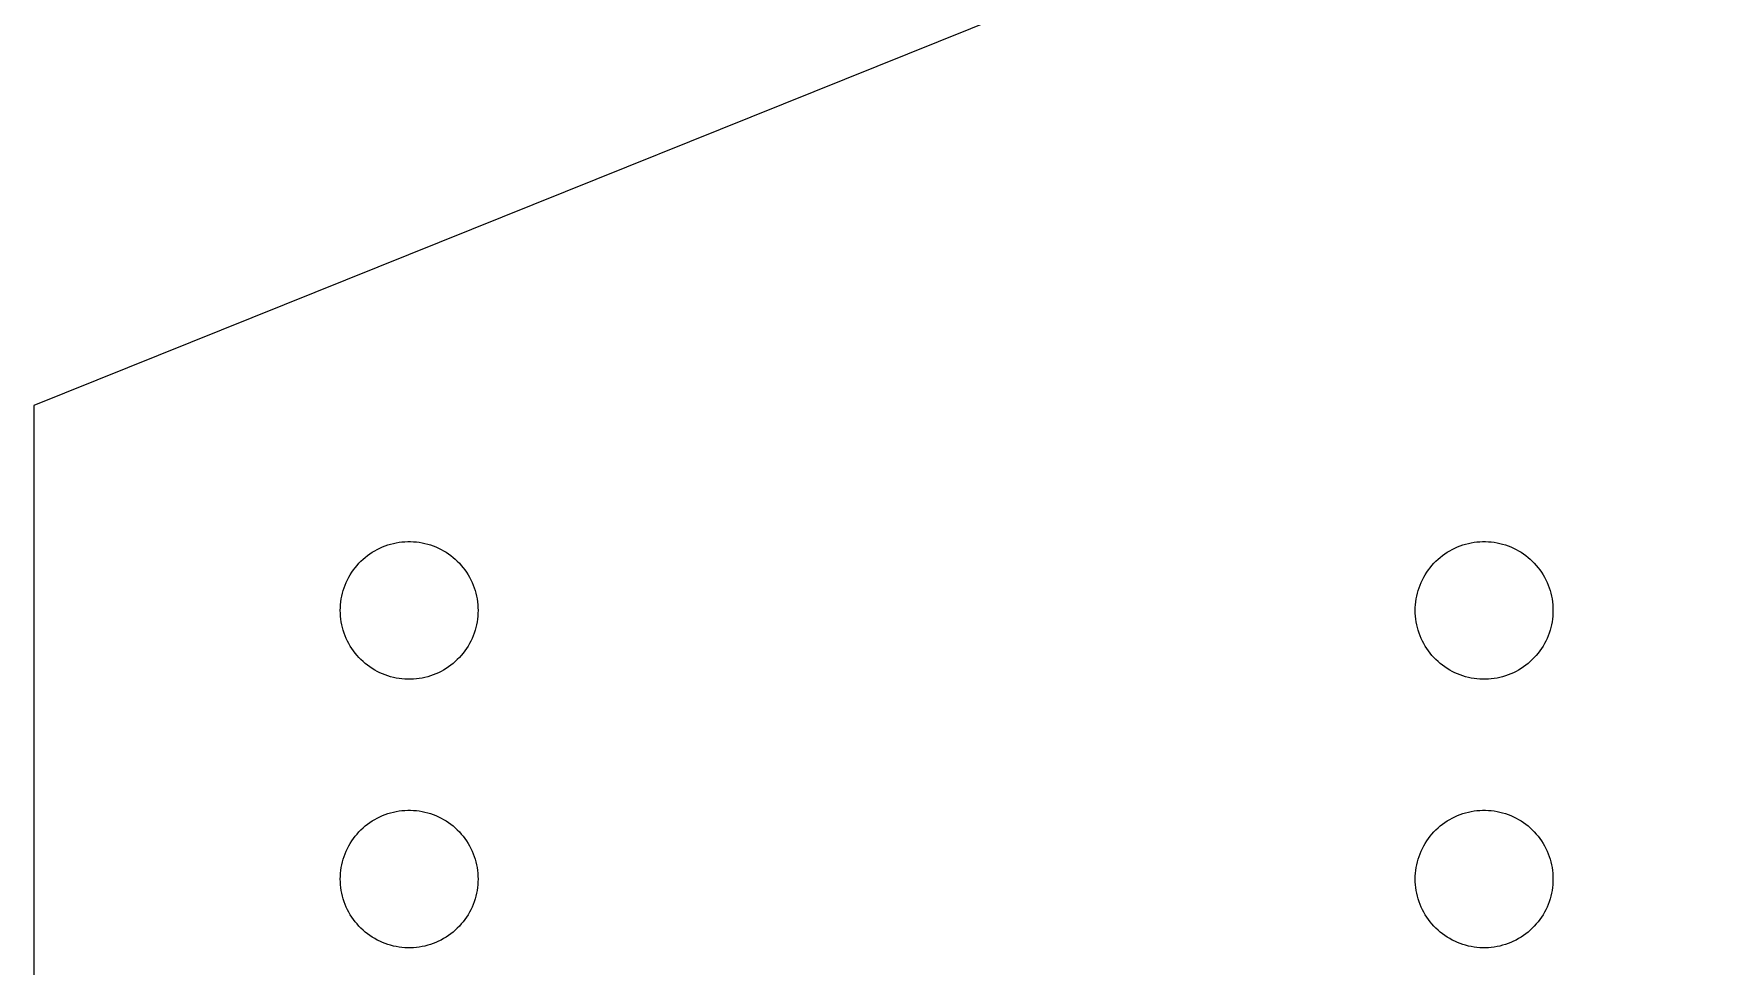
# Model space of a CAD drawing. Extents: x 110 to 524, y 98 to 323.
# Drawn here: x 110.1 to 160.3, y 232 to 259.8 of the extents above; entities that cross this region are included whole.
import ezdxf

# ---------------------------------------------------------------- set-up
doc = ezdxf.new("R2010")
doc.units = 0

msp = doc.modelspace()

# ---------------------------------------------------------------- linework, layer by layer
at = {"color": 7}
for points in [[(273.568371, 314.485326), (110.066388, 248.691207)], [(110.066388, 248.691207), (110.066388, 172.491303)], [(120.071594, 244.274523), (120.14356, 244.321883)], [(120.14356, 244.321883), (120.216585, 244.366333)], [(120.216585, 244.366333), (120.291462, 244.407873)], [(120.291462, 244.407873), (120.368456, 244.445708)], [(120.368456, 244.445708), (120.447566, 244.481162)], [(120.447566, 244.481162), (120.52747, 244.512383)], [(120.52747, 244.512383), (120.608433, 244.540693)], [(120.608433, 244.540693), (120.690454, 244.565564)], [(120.690454, 244.565564), (120.773533, 244.586995)], [(120.773533, 244.586995), (120.857405, 244.604723)], [(120.857405, 244.604723), (120.942601, 244.61901)], [(120.942601, 244.61901), (121.027532, 244.629858)], [(121.027532, 244.629858), (121.112463, 244.637002)], [(121.112463, 244.637002), (121.198453, 244.640706)], [(121.198453, 244.640706), (121.284442, 244.640706)], [(121.284442, 244.640706), (121.370432, 244.637002)], [(121.370432, 244.637002), (121.455363, 244.629858)], [(121.455363, 244.629858), (121.541352, 244.61901)], [(121.541352, 244.61901), (121.62549, 244.604723)], [(121.62549, 244.604723), (121.709363, 244.586995)], [(121.709363, 244.586995), (121.792442, 244.565564)], [(121.792442, 244.565564), (121.875521, 244.540693)], [(121.875521, 244.540693), (121.956483, 244.512383)], [(121.956483, 244.512383), (122.035594, 244.481162)], [(122.035594, 244.481162), (122.114439, 244.445708)], [(122.114439, 244.445708), (122.191433, 244.407873)], [(122.191433, 244.407873), (122.266574, 244.366333)], [(122.266574, 244.366333), (122.340393, 244.321883)], [(122.340393, 244.321883), (122.411566, 244.274523)], [(152.07132, 244.274523), (152.143551, 244.321883)], [(152.143551, 244.321883), (152.216312, 244.366333)], [(152.216312, 244.366333), (152.291453, 244.407873)], [(152.291453, 244.407873), (152.368447, 244.445708)], [(152.368447, 244.445708), (152.447557, 244.481162)], [(152.447557, 244.481162), (152.527461, 244.512383)], [(152.527461, 244.512383), (152.608424, 244.540693)], [(152.608424, 244.540693), (152.690444, 244.565564)], [(152.690444, 244.565564), (152.773524, 244.586995)], [(152.773524, 244.586995), (152.857396, 244.604723)], [(152.857396, 244.604723), (152.942328, 244.61901)], [(152.942328, 244.61901), (153.027523, 244.629858)], [(153.027523, 244.629858), (153.112454, 244.637002)], [(153.112454, 244.637002), (153.198444, 244.640706)], [(153.198444, 244.640706), (153.284433, 244.640706)], [(153.284433, 244.640706), (153.370423, 244.637002)], [(153.370423, 244.637002), (153.455354, 244.629858)], [(153.455354, 244.629858), (153.541343, 244.61901)], [(153.541343, 244.61901), (153.625481, 244.604723)], [(153.625481, 244.604723), (153.709354, 244.586995)], [(153.709354, 244.586995), (153.792433, 244.565564)], [(153.792433, 244.565564), (153.875512, 244.540693)], [(153.875512, 244.540693), (153.956474, 244.512383)], [(153.956474, 244.512383), (154.03532, 244.481162)], [(154.03532, 244.481162), (154.11443, 244.445708)], [(154.11443, 244.445708), (154.191424, 244.407873)], [(154.191424, 244.407873), (154.266301, 244.366333)], [(154.266301, 244.366333), (154.340384, 244.321883)], [(154.340384, 244.321883), (154.411557, 244.274523)], [(119.53449, 243.725778), (119.583438, 243.796157)], [(119.583438, 243.796157), (119.634503, 243.864419)], [(119.634503, 243.864419), (119.689536, 243.930565)], [(119.689536, 243.930565), (119.74748, 243.99433)], [(119.74748, 243.99433), (119.80754, 244.055977)], [(119.80754, 244.055977), (119.869453, 244.11445)], [(119.869453, 244.11445), (119.93454, 244.170542)], [(119.93454, 244.170542), (120.001479, 244.223988)], [(120.001479, 244.223988), (120.071594, 244.274523)], [(122.411566, 244.274523), (122.480358, 244.223988)], [(122.480358, 244.223988), (122.548355, 244.170542)], [(122.548355, 244.170542), (122.613443, 244.11445)], [(122.613443, 244.11445), (122.675355, 244.055977)], [(122.675355, 244.055977), (122.735416, 243.99433)], [(122.735416, 243.99433), (122.793359, 243.930565)], [(122.793359, 243.930565), (122.848393, 243.864419)], [(122.848393, 243.864419), (122.900515, 243.796157)], [(122.900515, 243.796157), (122.949463, 243.725778)], [(151.534481, 243.725778), (151.583429, 243.796157)], [(151.583429, 243.796157), (151.634494, 243.864419)], [(151.634494, 243.864419), (151.689527, 243.930565)], [(151.689527, 243.930565), (151.747471, 243.99433)], [(151.747471, 243.99433), (151.807531, 244.055977)], [(151.807531, 244.055977), (151.869443, 244.11445)], [(151.869443, 244.11445), (151.934531, 244.170542)], [(151.934531, 244.170542), (152.00147, 244.223988)], [(152.00147, 244.223988), (152.07132, 244.274523)], [(154.411557, 244.274523), (154.480348, 244.223988)], [(154.480348, 244.223988), (154.548346, 244.170542)], [(154.548346, 244.170542), (154.613434, 244.11445)], [(154.613434, 244.11445), (154.675346, 244.055977)], [(154.675346, 244.055977), (154.735406, 243.99433)], [(154.735406, 243.99433), (154.79335, 243.930565)], [(154.79335, 243.930565), (154.848383, 243.864419)], [(154.848383, 243.864419), (154.900506, 243.796157)], [(154.900506, 243.796157), (154.949454, 243.725778)], [(119.305362, 243.265403), (119.335524, 243.345837)], [(119.335524, 243.345837), (119.368597, 243.424947)], [(119.368597, 243.424947), (119.405374, 243.50247)], [(119.405374, 243.50247), (119.445591, 243.57867)], [(119.445591, 243.57867), (119.488453, 243.653282)], [(119.488453, 243.653282), (119.53449, 243.725778)], [(122.949463, 243.725778), (122.995501, 243.653282)], [(122.995501, 243.653282), (123.037569, 243.57867)], [(123.037569, 243.57867), (123.077521, 243.50247)], [(123.077521, 243.50247), (123.114563, 243.424947)], [(123.114563, 243.424947), (123.147371, 243.345837)], [(123.147371, 243.345837), (123.177534, 243.265403)], [(151.305352, 243.265403), (151.335515, 243.345837)], [(151.335515, 243.345837), (151.368323, 243.424947)], [(151.368323, 243.424947), (151.405365, 243.50247)], [(151.405365, 243.50247), (151.445317, 243.57867)], [(151.445317, 243.57867), (151.488444, 243.653282)], [(151.488444, 243.653282), (151.534481, 243.725778)], [(154.949454, 243.725778), (154.995492, 243.653282)], [(154.995492, 243.653282), (155.03756, 243.57867)], [(155.03756, 243.57867), (155.077512, 243.50247)], [(155.077512, 243.50247), (155.114554, 243.424947)], [(155.114554, 243.424947), (155.147362, 243.345837)], [(155.147362, 243.345837), (155.177525, 243.265403)], [(119.19847, 242.761902), (119.207466, 242.849214)], [(119.207466, 242.849214), (119.22043, 242.933881)], [(119.22043, 242.933881), (119.23657, 243.017225)], [(119.23657, 243.017225), (119.255355, 243.100833)], [(119.255355, 243.100833), (119.279432, 243.183383)], [(119.279432, 243.183383), (119.305362, 243.265403)], [(123.177534, 243.265403), (123.204521, 243.183383)], [(123.204521, 243.183383), (123.22754, 243.100833)], [(123.22754, 243.100833), (123.24659, 243.017225)], [(123.24659, 243.017225), (123.263523, 242.933881)], [(123.263523, 242.933881), (123.275429, 242.849214)], [(123.275429, 242.849214), (123.284425, 242.761902)], [(151.198461, 242.761902), (151.207457, 242.849214)], [(151.207457, 242.849214), (151.220421, 242.933881)], [(151.220421, 242.933881), (151.236561, 243.017225)], [(151.236561, 243.017225), (151.255346, 243.100833)], [(151.255346, 243.100833), (151.279423, 243.183383)], [(151.279423, 243.183383), (151.305352, 243.265403)], [(155.177525, 243.265403), (155.204512, 243.183383)], [(155.204512, 243.183383), (155.227531, 243.100833)], [(155.227531, 243.100833), (155.246316, 243.017225)], [(155.246316, 243.017225), (155.263514, 242.933881)], [(155.263514, 242.933881), (155.27542, 242.849214)], [(155.27542, 242.849214), (155.284416, 242.761902)], [(119.191591, 242.592569), (119.193443, 242.677235)], [(119.193443, 242.505256), (119.191591, 242.592569)], [(119.193443, 242.677235), (119.19847, 242.761902)], [(119.19847, 242.42059), (119.193443, 242.505256)], [(119.207466, 242.333277), (119.19847, 242.42059)], [(119.22043, 242.248611), (119.207466, 242.333277)], [(123.275429, 242.333277), (123.263523, 242.248611)], [(123.284425, 242.42059), (123.275429, 242.333277)], [(123.284425, 242.761902), (123.289452, 242.677235)], [(123.289452, 242.505256), (123.284425, 242.42059)], [(123.289452, 242.677235), (123.291569, 242.592569)], [(123.291569, 242.592569), (123.289452, 242.505256)], [(151.191317, 242.592569), (151.193434, 242.677235)], [(151.193434, 242.505256), (151.191317, 242.592569)], [(151.193434, 242.677235), (151.198461, 242.761902)], [(151.198461, 242.42059), (151.193434, 242.505256)], [(151.207457, 242.333277), (151.198461, 242.42059)], [(151.220421, 242.248611), (151.207457, 242.333277)], [(155.27542, 242.333277), (155.263514, 242.248611)], [(155.284416, 242.42059), (155.27542, 242.333277)], [(155.284416, 242.761902), (155.289443, 242.677235)], [(155.289443, 242.505256), (155.284416, 242.42059)], [(155.289443, 242.677235), (155.29156, 242.592569)], [(155.29156, 242.592569), (155.289443, 242.505256)], [(119.23657, 242.163944), (119.22043, 242.248611)], [(119.255355, 242.081924), (119.23657, 242.163944)], [(119.279432, 241.999903), (119.255355, 242.081924)], [(119.305362, 241.917882), (119.279432, 241.999903)], [(119.335524, 241.835861), (119.305362, 241.917882)], [(119.368597, 241.756487), (119.335524, 241.835861)], [(123.147371, 241.835861), (123.114563, 241.756487)], [(123.177534, 241.917882), (123.147371, 241.835861)], [(123.204521, 241.999903), (123.177534, 241.917882)], [(123.22754, 242.081924), (123.204521, 241.999903)], [(123.24659, 242.163944), (123.22754, 242.081924)], [(123.263523, 242.248611), (123.24659, 242.163944)], [(151.236561, 242.163944), (151.220421, 242.248611)], [(151.255346, 242.081924), (151.236561, 242.163944)], [(151.279423, 241.999903), (151.255346, 242.081924)], [(151.305352, 241.917882), (151.279423, 241.999903)], [(151.335515, 241.835861), (151.305352, 241.917882)], [(151.368323, 241.756487), (151.335515, 241.835861)], [(155.147362, 241.835861), (155.114554, 241.756487)], [(155.177525, 241.917882), (155.147362, 241.835861)], [(155.204512, 241.999903), (155.177525, 241.917882)], [(155.227531, 242.081924), (155.204512, 241.999903)], [(155.246316, 242.163944), (155.227531, 242.081924)], [(155.263514, 242.248611), (155.246316, 242.163944)], [(119.405374, 241.679757), (119.368597, 241.756487)], [(119.445591, 241.603028), (119.405374, 241.679757)], [(119.488453, 241.528945), (119.445591, 241.603028)], [(119.53449, 241.457508), (119.488453, 241.528945)], [(119.583438, 241.38607), (119.53449, 241.457508)], [(119.634503, 241.317279), (119.583438, 241.38607)], [(119.689536, 241.251133), (119.634503, 241.317279)], [(122.848393, 241.317279), (122.793359, 241.251133)], [(122.900515, 241.38607), (122.848393, 241.317279)], [(122.949463, 241.457508), (122.900515, 241.38607)], [(122.995501, 241.528945), (122.949463, 241.457508)], [(123.037569, 241.603028), (122.995501, 241.528945)], [(123.077521, 241.679757), (123.037569, 241.603028)], [(123.114563, 241.756487), (123.077521, 241.679757)], [(151.405365, 241.679757), (151.368323, 241.756487)], [(151.445317, 241.603028), (151.405365, 241.679757)], [(151.488444, 241.528945), (151.445317, 241.603028)], [(151.534481, 241.457508), (151.488444, 241.528945)], [(151.583429, 241.38607), (151.534481, 241.457508)], [(151.634494, 241.317279), (151.583429, 241.38607)], [(151.689527, 241.251133), (151.634494, 241.317279)], [(154.848383, 241.317279), (154.79335, 241.251133)], [(154.900506, 241.38607), (154.848383, 241.317279)], [(154.949454, 241.457508), (154.900506, 241.38607)], [(154.995492, 241.528945), (154.949454, 241.457508)], [(155.03756, 241.603028), (154.995492, 241.528945)], [(155.077512, 241.679757), (155.03756, 241.603028)], [(155.114554, 241.756487), (155.077512, 241.679757)], [(119.74748, 241.187633), (119.689536, 241.251133)], [(119.80754, 241.126779), (119.74748, 241.187633)], [(119.869453, 241.068571), (119.80754, 241.126779)], [(119.93454, 241.010362), (119.869453, 241.068571)], [(120.001479, 240.957446), (119.93454, 241.010362)], [(120.071594, 240.907175), (120.001479, 240.957446)], [(120.14356, 240.85955), (120.071594, 240.907175)], [(120.216585, 240.814571), (120.14356, 240.85955)], [(120.291462, 240.774884), (120.216585, 240.814571)], [(120.368456, 240.735196), (120.291462, 240.774884)], [(122.191433, 240.774884), (122.114439, 240.735196)], [(122.266574, 240.814571), (122.191433, 240.774884)], [(122.340393, 240.85955), (122.266574, 240.814571)], [(122.411566, 240.907175), (122.340393, 240.85955)], [(122.480358, 240.957446), (122.411566, 240.907175)], [(122.548355, 241.010362), (122.480358, 240.957446)], [(122.613443, 241.068571), (122.548355, 241.010362)], [(122.675355, 241.126779), (122.613443, 241.068571)], [(122.735416, 241.187633), (122.675355, 241.126779)], [(122.793359, 241.251133), (122.735416, 241.187633)], [(151.747471, 241.187633), (151.689527, 241.251133)], [(151.807531, 241.126779), (151.747471, 241.187633)], [(151.869443, 241.068571), (151.807531, 241.126779)], [(151.934531, 241.010362), (151.869443, 241.068571)], [(152.00147, 240.957446), (151.934531, 241.010362)], [(152.07132, 240.907175), (152.00147, 240.957446)], [(152.143551, 240.85955), (152.07132, 240.907175)], [(152.216312, 240.814571), (152.143551, 240.85955)], [(152.291453, 240.774884), (152.216312, 240.814571)], [(152.368447, 240.735196), (152.291453, 240.774884)], [(154.191424, 240.774884), (154.11443, 240.735196)], [(154.266301, 240.814571), (154.191424, 240.774884)], [(154.340384, 240.85955), (154.266301, 240.814571)], [(154.411557, 240.907175), (154.340384, 240.85955)], [(154.480348, 240.957446), (154.411557, 240.907175)], [(154.548346, 241.010362), (154.480348, 240.957446)], [(154.613434, 241.068571), (154.548346, 241.010362)], [(154.675346, 241.126779), (154.613434, 241.068571)], [(154.735406, 241.187633), (154.675346, 241.126779)], [(154.79335, 241.251133), (154.735406, 241.187633)], [(120.447566, 240.7008), (120.368456, 240.735196)], [(120.52747, 240.66905), (120.447566, 240.7008)], [(120.608433, 240.642592), (120.52747, 240.66905)], [(120.690454, 240.616134), (120.608433, 240.642592)], [(120.773533, 240.594967), (120.690454, 240.616134)], [(120.857405, 240.576446), (120.773533, 240.594967)], [(120.942601, 240.563217), (120.857405, 240.576446)], [(121.027532, 240.552634), (120.942601, 240.563217)], [(121.112463, 240.544696), (121.027532, 240.552634)], [(121.198453, 240.542051), (121.112463, 240.544696)], [(121.284442, 240.542051), (121.198453, 240.542051)], [(121.370432, 240.544696), (121.284442, 240.542051)], [(121.455363, 240.552634), (121.370432, 240.544696)], [(121.541352, 240.563217), (121.455363, 240.552634)], [(121.62549, 240.576446), (121.541352, 240.563217)], [(121.709363, 240.594967), (121.62549, 240.576446)], [(121.792442, 240.616134), (121.709363, 240.594967)], [(121.875521, 240.642592), (121.792442, 240.616134)], [(121.956483, 240.66905), (121.875521, 240.642592)], [(122.035594, 240.7008), (121.956483, 240.66905)], [(122.114439, 240.735196), (122.035594, 240.7008)], [(152.447557, 240.7008), (152.368447, 240.735196)], [(152.527461, 240.66905), (152.447557, 240.7008)], [(152.608424, 240.642592), (152.527461, 240.66905)], [(152.690444, 240.616134), (152.608424, 240.642592)], [(152.773524, 240.594967), (152.690444, 240.616134)], [(152.857396, 240.576446), (152.773524, 240.594967)], [(152.942328, 240.563217), (152.857396, 240.576446)], [(153.027523, 240.552634), (152.942328, 240.563217)], [(153.112454, 240.544696), (153.027523, 240.552634)], [(153.198444, 240.542051), (153.112454, 240.544696)], [(153.284433, 240.542051), (153.198444, 240.542051)], [(153.370423, 240.544696), (153.284433, 240.542051)], [(153.455354, 240.552634), (153.370423, 240.544696)], [(153.541343, 240.563217), (153.455354, 240.552634)], [(153.625481, 240.576446), (153.541343, 240.563217)], [(153.709354, 240.594967), (153.625481, 240.576446)], [(153.792433, 240.616134), (153.709354, 240.594967)], [(153.875512, 240.642592), (153.792433, 240.616134)], [(153.956474, 240.66905), (153.875512, 240.642592)], [(154.03532, 240.7008), (153.956474, 240.66905)], [(154.11443, 240.735196), (154.03532, 240.7008)], [(120.001479, 236.224056), (120.071594, 236.274327)], [(120.071594, 236.274327), (120.14356, 236.321952)], [(120.14356, 236.321952), (120.216585, 236.366931)], [(120.216585, 236.366931), (120.291462, 236.406618)], [(120.291462, 236.406618), (120.368456, 236.446306)], [(120.368456, 236.446306), (120.447566, 236.480702)], [(120.447566, 236.480702), (120.52747, 236.512451)], [(120.52747, 236.512451), (120.608433, 236.541556)], [(120.608433, 236.541556), (120.690454, 236.565368)], [(120.690454, 236.565368), (120.773533, 236.586535)], [(120.773533, 236.586535), (120.857405, 236.605056)], [(120.857405, 236.605056), (120.942601, 236.618285)], [(120.942601, 236.618285), (121.027532, 236.628868)], [(121.027532, 236.628868), (121.112463, 236.636806)], [(121.112463, 236.636806), (121.198453, 236.639451)], [(121.198453, 236.639451), (121.284442, 236.639451)], [(121.284442, 236.639451), (121.370432, 236.636806)], [(121.370432, 236.636806), (121.455363, 236.628868)], [(121.455363, 236.628868), (121.541352, 236.618285)], [(121.541352, 236.618285), (121.62549, 236.605056)], [(121.62549, 236.605056), (121.709363, 236.586535)], [(121.709363, 236.586535), (121.792442, 236.565368)], [(121.792442, 236.565368), (121.875521, 236.541556)], [(121.875521, 236.541556), (121.956483, 236.512451)], [(121.956483, 236.512451), (122.035594, 236.480702)], [(122.035594, 236.480702), (122.114439, 236.446306)], [(122.114439, 236.446306), (122.191433, 236.406618)], [(122.191433, 236.406618), (122.266574, 236.366931)], [(122.266574, 236.366931), (122.340393, 236.321952)], [(122.340393, 236.321952), (122.411566, 236.274327)], [(122.411566, 236.274327), (122.480358, 236.224056)], [(152.00147, 236.224056), (152.07132, 236.274327)], [(152.07132, 236.274327), (152.143551, 236.321952)], [(152.143551, 236.321952), (152.216312, 236.366931)], [(152.216312, 236.366931), (152.291453, 236.406618)], [(152.291453, 236.406618), (152.368447, 236.446306)], [(152.368447, 236.446306), (152.447557, 236.480702)], [(152.447557, 236.480702), (152.527461, 236.512451)], [(152.527461, 236.512451), (152.608424, 236.541556)], [(152.608424, 236.541556), (152.690444, 236.565368)], [(152.690444, 236.565368), (152.773524, 236.586535)], [(152.773524, 236.586535), (152.857396, 236.605056)], [(152.857396, 236.605056), (152.942328, 236.618285)], [(152.942328, 236.618285), (153.027523, 236.628868)], [(153.027523, 236.628868), (153.112454, 236.636806)], [(153.112454, 236.636806), (153.198444, 236.639451)], [(153.198444, 236.639451), (153.284433, 236.639451)], [(153.284433, 236.639451), (153.370423, 236.636806)], [(153.370423, 236.636806), (153.455354, 236.628868)], [(153.455354, 236.628868), (153.541343, 236.618285)], [(153.541343, 236.618285), (153.625481, 236.605056)], [(153.625481, 236.605056), (153.709354, 236.586535)], [(153.709354, 236.586535), (153.792433, 236.565368)], [(153.792433, 236.565368), (153.875512, 236.541556)], [(153.875512, 236.541556), (153.956474, 236.512451)], [(153.956474, 236.512451), (154.03532, 236.480702)], [(154.03532, 236.480702), (154.11443, 236.446306)], [(154.11443, 236.446306), (154.191424, 236.406618)], [(154.191424, 236.406618), (154.266301, 236.366931)], [(154.266301, 236.366931), (154.340384, 236.321952)], [(154.340384, 236.321952), (154.411557, 236.274327)], [(154.411557, 236.274327), (154.480348, 236.224056)], [(119.53449, 235.72664), (119.583438, 235.795432)], [(119.583438, 235.795432), (119.634503, 235.864223)], [(119.634503, 235.864223), (119.689536, 235.930369)], [(119.689536, 235.930369), (119.74748, 235.993869)], [(119.74748, 235.993869), (119.80754, 236.054723)], [(119.80754, 236.054723), (119.869453, 236.115577)], [(119.869453, 236.115577), (119.93454, 236.171139)], [(119.93454, 236.171139), (120.001479, 236.224056)], [(122.480358, 236.224056), (122.548355, 236.171139)], [(122.548355, 236.171139), (122.613443, 236.115577)], [(122.613443, 236.115577), (122.675355, 236.054723)], [(122.675355, 236.054723), (122.735416, 235.993869)], [(122.735416, 235.993869), (122.793359, 235.930369)], [(122.793359, 235.930369), (122.848393, 235.864223)], [(122.848393, 235.864223), (122.900515, 235.795432)], [(122.900515, 235.795432), (122.949463, 235.72664)], [(151.534481, 235.72664), (151.583429, 235.795432)], [(151.583429, 235.795432), (151.634494, 235.864223)], [(151.634494, 235.864223), (151.689527, 235.930369)], [(151.689527, 235.930369), (151.747471, 235.993869)], [(151.747471, 235.993869), (151.807531, 236.054723)], [(151.807531, 236.054723), (151.869443, 236.115577)], [(151.869443, 236.115577), (151.934531, 236.171139)], [(151.934531, 236.171139), (152.00147, 236.224056)], [(154.480348, 236.224056), (154.548346, 236.171139)], [(154.548346, 236.171139), (154.613434, 236.115577)], [(154.613434, 236.115577), (154.675346, 236.054723)], [(154.675346, 236.054723), (154.735406, 235.993869)], [(154.735406, 235.993869), (154.79335, 235.930369)], [(154.79335, 235.930369), (154.848383, 235.864223)], [(154.848383, 235.864223), (154.900506, 235.795432)], [(154.900506, 235.795432), (154.949454, 235.72664)], [(119.279432, 235.184245), (119.305362, 235.266266)], [(119.305362, 235.266266), (119.335524, 235.34564)], [(119.335524, 235.34564), (119.368597, 235.425015)], [(119.368597, 235.425015), (119.405374, 235.501744)], [(119.405374, 235.501744), (119.445591, 235.578474)], [(119.445591, 235.578474), (119.488453, 235.652557)], [(119.488453, 235.652557), (119.53449, 235.72664)], [(122.949463, 235.72664), (122.995501, 235.652557)], [(122.995501, 235.652557), (123.037569, 235.578474)], [(123.037569, 235.578474), (123.077521, 235.501744)], [(123.077521, 235.501744), (123.114563, 235.425015)], [(123.114563, 235.425015), (123.147371, 235.34564)], [(123.147371, 235.34564), (123.177534, 235.266266)], [(123.177534, 235.266266), (123.204521, 235.184245)], [(151.279423, 235.184245), (151.305352, 235.266266)], [(151.305352, 235.266266), (151.335515, 235.34564)], [(151.335515, 235.34564), (151.368323, 235.425015)], [(151.368323, 235.425015), (151.405365, 235.501744)], [(151.405365, 235.501744), (151.445317, 235.578474)], [(151.445317, 235.578474), (151.488444, 235.652557)], [(151.488444, 235.652557), (151.534481, 235.72664)], [(154.949454, 235.72664), (154.995492, 235.652557)], [(154.995492, 235.652557), (155.03756, 235.578474)], [(155.03756, 235.578474), (155.077512, 235.501744)], [(155.077512, 235.501744), (155.114554, 235.425015)], [(155.114554, 235.425015), (155.147362, 235.34564)], [(155.147362, 235.34564), (155.177525, 235.266266)], [(155.177525, 235.266266), (155.204512, 235.184245)], [(119.193443, 234.676245), (119.19847, 234.763558)], [(119.19847, 234.763558), (119.207466, 234.848224)], [(119.207466, 234.848224), (119.22043, 234.932891)], [(119.22043, 234.932891), (119.23657, 235.017558)], [(119.23657, 235.017558), (119.255355, 235.102224)], [(119.255355, 235.102224), (119.279432, 235.184245)], [(123.204521, 235.184245), (123.22754, 235.102224)], [(123.22754, 235.102224), (123.24659, 235.017558)], [(123.24659, 235.017558), (123.263523, 234.932891)], [(123.263523, 234.932891), (123.275429, 234.848224)], [(123.275429, 234.848224), (123.284425, 234.763558)], [(123.284425, 234.763558), (123.289452, 234.676245)], [(151.193434, 234.676245), (151.198461, 234.763558)], [(151.198461, 234.763558), (151.207457, 234.848224)], [(151.207457, 234.848224), (151.220421, 234.932891)], [(151.220421, 234.932891), (151.236561, 235.017558)], [(151.236561, 235.017558), (151.255346, 235.102224)], [(151.255346, 235.102224), (151.279423, 235.184245)], [(155.204512, 235.184245), (155.227531, 235.102224)], [(155.227531, 235.102224), (155.246316, 235.017558)], [(155.246316, 235.017558), (155.263514, 234.932891)], [(155.263514, 234.932891), (155.27542, 234.848224)], [(155.27542, 234.848224), (155.284416, 234.763558)], [(155.284416, 234.763558), (155.289443, 234.676245)], [(119.191591, 234.591579), (119.193443, 234.676245)], [(119.193443, 234.504267), (119.191591, 234.591579)], [(119.19847, 234.4196), (119.193443, 234.504267)], [(119.207466, 234.334933), (119.19847, 234.4196)], [(119.22043, 234.250267), (119.207466, 234.334933)], [(119.23657, 234.1656), (119.22043, 234.250267)], [(123.263523, 234.250267), (123.24659, 234.1656)], [(123.275429, 234.334933), (123.263523, 234.250267)], [(123.284425, 234.4196), (123.275429, 234.334933)], [(123.289452, 234.504267), (123.284425, 234.4196)], [(123.289452, 234.676245), (123.291569, 234.591579)], [(123.291569, 234.591579), (123.289452, 234.504267)], [(151.191317, 234.591579), (151.193434, 234.676245)], [(151.193434, 234.504267), (151.191317, 234.591579)], [(151.198461, 234.4196), (151.193434, 234.504267)], [(151.207457, 234.334933), (151.198461, 234.4196)], [(151.220421, 234.250267), (151.207457, 234.334933)], [(151.236561, 234.1656), (151.220421, 234.250267)], [(155.263514, 234.250267), (155.246316, 234.1656)], [(155.27542, 234.334933), (155.263514, 234.250267)], [(155.284416, 234.4196), (155.27542, 234.334933)], [(155.289443, 234.504267), (155.284416, 234.4196)], [(155.289443, 234.676245), (155.29156, 234.591579)], [(155.29156, 234.591579), (155.289443, 234.504267)], [(119.255355, 234.080934), (119.23657, 234.1656)], [(119.279432, 233.998913), (119.255355, 234.080934)], [(119.305362, 233.916892), (119.279432, 233.998913)], [(119.335524, 233.837517), (119.305362, 233.916892)], [(119.368597, 233.758142), (119.335524, 233.837517)], [(119.405374, 233.678768), (119.368597, 233.758142)], [(123.114563, 233.758142), (123.077521, 233.678768)], [(123.147371, 233.837517), (123.114563, 233.758142)], [(123.177534, 233.916892), (123.147371, 233.837517)], [(123.204521, 233.998913), (123.177534, 233.916892)], [(123.22754, 234.080934), (123.204521, 233.998913)], [(123.24659, 234.1656), (123.22754, 234.080934)], [(151.255346, 234.080934), (151.236561, 234.1656)], [(151.279423, 233.998913), (151.255346, 234.080934)], [(151.305352, 233.916892), (151.279423, 233.998913)], [(151.335515, 233.837517), (151.305352, 233.916892)], [(151.368323, 233.758142), (151.335515, 233.837517)], [(151.405365, 233.678768), (151.368323, 233.758142)], [(155.114554, 233.758142), (155.077512, 233.678768)], [(155.147362, 233.837517), (155.114554, 233.758142)], [(155.177525, 233.916892), (155.147362, 233.837517)], [(155.204512, 233.998913), (155.177525, 233.916892)], [(155.227531, 234.080934), (155.204512, 233.998913)], [(155.246316, 234.1656), (155.227531, 234.080934)], [(119.445591, 233.604684), (119.405374, 233.678768)], [(119.488453, 233.527955), (119.445591, 233.604684)], [(119.53449, 233.456518), (119.488453, 233.527955)], [(119.583438, 233.38508), (119.53449, 233.456518)], [(119.634503, 233.318935), (119.583438, 233.38508)], [(119.689536, 233.252789), (119.634503, 233.318935)], [(119.74748, 233.186643), (119.689536, 233.252789)], [(122.793359, 233.252789), (122.735416, 233.186643)], [(122.848393, 233.318935), (122.793359, 233.252789)], [(122.900515, 233.38508), (122.848393, 233.318935)], [(122.949463, 233.456518), (122.900515, 233.38508)], [(122.995501, 233.527955), (122.949463, 233.456518)], [(123.037569, 233.604684), (122.995501, 233.527955)], [(123.077521, 233.678768), (123.037569, 233.604684)], [(151.445317, 233.604684), (151.405365, 233.678768)], [(151.488444, 233.527955), (151.445317, 233.604684)], [(151.534481, 233.456518), (151.488444, 233.527955)], [(151.583429, 233.38508), (151.534481, 233.456518)], [(151.634494, 233.318935), (151.583429, 233.38508)], [(151.689527, 233.252789), (151.634494, 233.318935)], [(151.747471, 233.186643), (151.689527, 233.252789)], [(154.79335, 233.252789), (154.735406, 233.186643)], [(154.848383, 233.318935), (154.79335, 233.252789)], [(154.900506, 233.38508), (154.848383, 233.318935)], [(154.949454, 233.456518), (154.900506, 233.38508)], [(154.995492, 233.527955), (154.949454, 233.456518)], [(155.03756, 233.604684), (154.995492, 233.527955)], [(155.077512, 233.678768), (155.03756, 233.604684)], [(119.80754, 233.125789), (119.74748, 233.186643)], [(119.869453, 233.067581), (119.80754, 233.125789)], [(119.93454, 233.012018), (119.869453, 233.067581)], [(120.001479, 232.959102), (119.93454, 233.012018)], [(120.071594, 232.908831), (120.001479, 232.959102)], [(120.14356, 232.861206), (120.071594, 232.908831)], [(120.216585, 232.816227), (120.14356, 232.861206)], [(120.291462, 232.773894), (120.216585, 232.816227)], [(120.368456, 232.736852), (120.291462, 232.773894)], [(120.447566, 232.702456), (120.368456, 232.736852)], [(122.114439, 232.736852), (122.035594, 232.702456)], [(122.191433, 232.773894), (122.114439, 232.736852)], [(122.266574, 232.816227), (122.191433, 232.773894)], [(122.340393, 232.861206), (122.266574, 232.816227)], [(122.411566, 232.908831), (122.340393, 232.861206)], [(122.480358, 232.959102), (122.411566, 232.908831)], [(122.548355, 233.012018), (122.480358, 232.959102)], [(122.613443, 233.067581), (122.548355, 233.012018)], [(122.675355, 233.125789), (122.613443, 233.067581)], [(122.735416, 233.186643), (122.675355, 233.125789)], [(151.807531, 233.125789), (151.747471, 233.186643)], [(151.869443, 233.067581), (151.807531, 233.125789)], [(151.934531, 233.012018), (151.869443, 233.067581)], [(152.00147, 232.959102), (151.934531, 233.012018)], [(152.07132, 232.908831), (152.00147, 232.959102)], [(152.143551, 232.861206), (152.07132, 232.908831)], [(152.216312, 232.816227), (152.143551, 232.861206)], [(152.291453, 232.773894), (152.216312, 232.816227)], [(152.368447, 232.736852), (152.291453, 232.773894)], [(152.447557, 232.702456), (152.368447, 232.736852)], [(154.11443, 232.736852), (154.03532, 232.702456)], [(154.191424, 232.773894), (154.11443, 232.736852)], [(154.266301, 232.816227), (154.191424, 232.773894)], [(154.340384, 232.861206), (154.266301, 232.816227)], [(154.411557, 232.908831), (154.340384, 232.861206)], [(154.480348, 232.959102), (154.411557, 232.908831)], [(154.548346, 233.012018), (154.480348, 232.959102)], [(154.613434, 233.067581), (154.548346, 233.012018)], [(154.675346, 233.125789), (154.613434, 233.067581)], [(154.735406, 233.186643), (154.675346, 233.125789)], [(120.52747, 232.670706), (120.447566, 232.702456)], [(120.608433, 232.641602), (120.52747, 232.670706)], [(120.690454, 232.61779), (120.608433, 232.641602)], [(120.773533, 232.596623), (120.690454, 232.61779)], [(120.857405, 232.578102), (120.773533, 232.596623)], [(120.942601, 232.562227), (120.857405, 232.578102)], [(121.027532, 232.551644), (120.942601, 232.562227)], [(121.112463, 232.543706), (121.027532, 232.551644)], [(121.198453, 232.541061), (121.112463, 232.543706)], [(121.284442, 232.541061), (121.198453, 232.541061)], [(121.370432, 232.543706), (121.284442, 232.541061)], [(121.455363, 232.551644), (121.370432, 232.543706)], [(121.541352, 232.562227), (121.455363, 232.551644)], [(121.62549, 232.578102), (121.541352, 232.562227)], [(121.709363, 232.596623), (121.62549, 232.578102)], [(121.792442, 232.61779), (121.709363, 232.596623)], [(121.875521, 232.641602), (121.792442, 232.61779)], [(121.956483, 232.670706), (121.875521, 232.641602)], [(122.035594, 232.702456), (121.956483, 232.670706)], [(152.527461, 232.670706), (152.447557, 232.702456)], [(152.608424, 232.641602), (152.527461, 232.670706)], [(152.690444, 232.61779), (152.608424, 232.641602)], [(152.773524, 232.596623), (152.690444, 232.61779)], [(152.857396, 232.578102), (152.773524, 232.596623)], [(152.942328, 232.562227), (152.857396, 232.578102)], [(153.027523, 232.551644), (152.942328, 232.562227)], [(153.112454, 232.543706), (153.027523, 232.551644)], [(153.198444, 232.541061), (153.112454, 232.543706)], [(153.284433, 232.541061), (153.198444, 232.541061)], [(153.370423, 232.543706), (153.284433, 232.541061)], [(153.455354, 232.551644), (153.370423, 232.543706)], [(153.541343, 232.562227), (153.455354, 232.551644)], [(153.625481, 232.578102), (153.541343, 232.562227)], [(153.709354, 232.596623), (153.625481, 232.578102)], [(153.792433, 232.61779), (153.709354, 232.596623)], [(153.875512, 232.641602), (153.792433, 232.61779)], [(153.956474, 232.670706), (153.875512, 232.641602)], [(154.03532, 232.702456), (153.956474, 232.670706)]]:
    msp.add_lwpolyline(points, dxfattribs=at)

doc.saveas('drawing.dxf')
